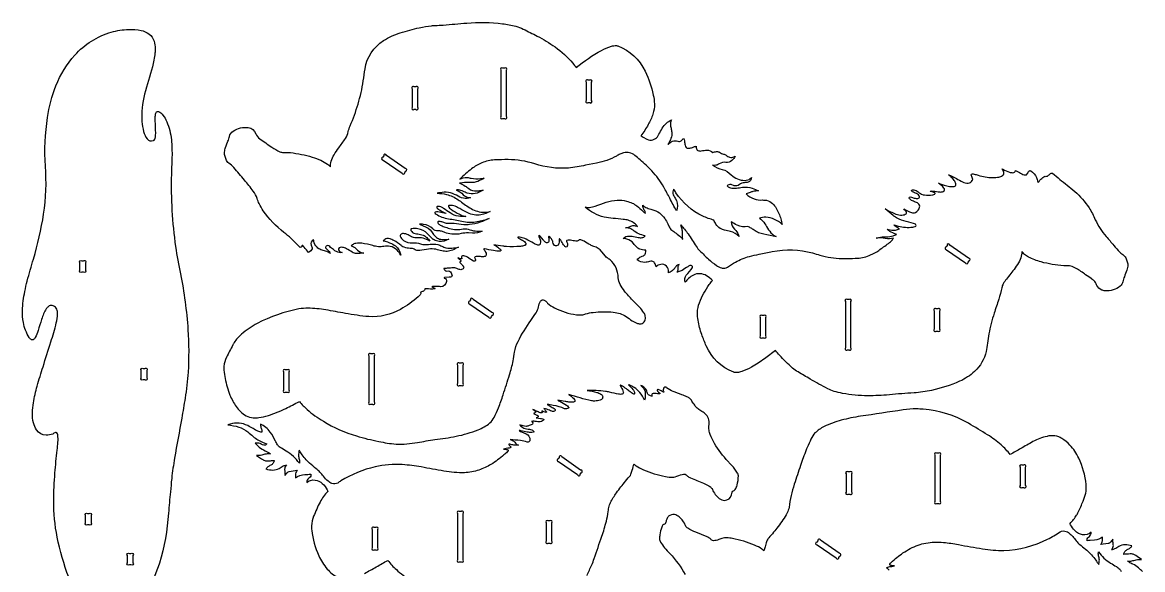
# Model space of a CAD drawing. Extents: x -766 to 1700, y -2202 to 332.
# Drawn here: x -766 to 1641, y -842 to 332 of the extents above; entities that cross this region are included whole.
import ezdxf

# ---------------------------------------------------------------- set-up
doc = ezdxf.new("R2010")
doc.units = 0
doc.header["$MEASUREMENT"] = 0
doc.layers.get('0').update_dxf_attribs({"linetype": 'CONTINUOUS'})

msp = doc.modelspace()

# ---------------------------------------------------------------- linework, layer by layer
for points in [[(-666.1, -858.9, -0.039625), (-691, -772.5, -0.049476), (-698.4, -695.1, -0.022444), (-695.8, -634.8, -0.00779), (-691, -585.8, 0.008034), (-689.4, -569, 0.042821), (-689.8, -553.2, 0.128874), (-691.5, -548.9, 0.269743), (-694.7, -547.9, 0.103055), (-697.9, -549.3, 0.013564), (-700.6, -551.3, -0.093815), (-714.8, -553.8, -0.235984), (-735.2, -542.5, -0.090643), (-742, -527.6, -0.071947), (-744.3, -505.8, -0.031646), (-742.1, -484.3, -0.029056), (-734, -448.2, -0.009413), (-721.4, -406.8, -0.004131), (-704.5, -353.7, 0.019777), (-693, -312.7, 0.045657), (-690.2, -293.6, 0.043946), (-690.7, -286, 0.09576), (-692.9, -280.8, 0.168259), (-702, -275.3, 0.217439), (-710, -277.5, 0.081522), (-714.5, -282.4, 0.052266), (-720.3, -293.4, 0.020404), (-724.4, -305.1, 0.005948), (-731.9, -329.2, -0.046261), (-738.1, -344.3, -0.133099), (-742.3, -348.9, -0.258398), (-746.6, -348.8, -0.109508), (-751.1, -344.3, -0.093284), (-763.6, -311.8, -0.054545), (-765.7, -286.2, -0.040254), (-760.5, -245.2, -0.014195), (-755.4, -222.8, -0.008575), (-742, -175.7, 0.031501), (-720.1, -78.9, 0.058313), (-716.4, 23.7, -0.053062), (-711.8, 128.2, -0.054235), (-693.6, 196.4, -0.088599), (-653.1, 262.4, -0.139104), (-574.8, 311.5, -0.05795), (-537.7, 317.5, -0.056104), (-510.6, 315.4, -0.101363), (-493.8, 307.9, -0.159217), (-482.9, 292.2, -0.079945), (-480.6, 276.1, -0.028165), (-481, 266.4, -0.037801), (-486.4, 237.3, -0.003663), (-503.1, 178.4, 0.082299), (-508.9, 119.4, 0.04191), (-505.4, 98, 0.098123), (-497.8, 82.5, 0.316092), (-484.4, 78.6, 0.201062), (-481.4, 81.6, 0.080538), (-479.8, 88, 0.037715), (-479.5, 99.5, -0.009499), (-480.5, 127.9, -0.054076), (-479.3, 137.5, -0.103436), (-477.6, 140.6, -0.289983), (-473.5, 141.3, -0.046971), (-470.5, 139.9, -0.071236), (-463.8, 133.3, -0.068005), (-455.6, 119.3, -0.075388), (-445.8, 80.4, -0.033942), (-444.5, 42.9), (-445.7, 6.6, 0.04212), (-436.8, -148.9, 0.016166), (-426.1, -207.5, -0.031201), (-410.1, -327.3, -0.032379), (-409.9, -418.4, -0.022818), (-416.3, -474.3, -0.00812), (-423.5, -516.9, 0.001249), (-438.9, -603, 0.01376), (-445.1, -646.6, 0.005182), (-447.8, -675.7, 0.005052), (-452, -721.1, -0.060313), (-471.5, -828.6, -0.046615), (-496.3, -887.6, -0.05196)], [(447.2, -855.3, 0.003123), (457.2, -832.4, 0.020133), (462.5, -818.5, -0.002128), (479, -770.9, 0.018421), (488.6, -738.6, 0.019185), (492.8, -718, -0.018648), (494.6, -706.5, -0.051371), (496.5, -700.8, -0.037378), (508.3, -680.5, -0.023851), (527.3, -655.6, -0.009852), (538.7, -642.3, 0.073375), (541.3, -637.8, 0.034553), (544.3, -628.7, -0.026228), (548.4, -615.4, 0.132925), (550.3, -618.1, 0.039108), (552.4, -619.7, 0.049597), (568.1, -627.9, 0.051375), (615.7, -642.5, 0.048939), (631.2, -643.9, 0.06389), (636.5, -643, -0.039626), (651.7, -637.9, -0.090769), (657.6, -637.6, -0.211409), (662.1, -640.8, 0.098458), (662.7, -641.6, 0.061397), (669.6, -645.6, -0.003069), (697, -656.8, -0.025073), (709.1, -662.9, -0.069579), (714.7, -667.2, -0.103534), (716.3, -670.2, 0.1284), (731.2, -689.7, 0.159147), (742.7, -693.7, 0.344923), (757.4, -681.8, -0.024996), (759.1, -675.8, -0.199538), (761.4, -673.1, 0.163075), (764.2, -671.7, 0.061953), (765.5, -670.2, 0.069824), (769.3, -661.4, 0.082306), (772.2, -640.9, 0.047559), (771.6, -637.5, 0.061785), (770.6, -635.3, 0.051087), (758.2, -618.9), (746.1, -606, -0.054219), (717.9, -566, -0.048917), (710.2, -547.7, -0.061294), (708.7, -537.8, -0.032725), (709.2, -531.2, 0.095818), (707.8, -517.8, 0.144382), (700.7, -507.7, 0.050689), (691.6, -501.6, -0.03778), (683.7, -495.9, -0.063981), (678.4, -489.7, 0.002457), (672.5, -480.4, 0.059957), (667.5, -474.5, 0.071196), (661.8, -471.2, 0.015598), (650.5, -467.1, 0.003317), (632.2, -459.9, -0.068247), (617.8, -451.8, 0.140986), (615.7, -450.4, 0.219461), (614, -450.8, 0.314452), (611, -458.4, 0.083699), (611.9, -460.4, -0.27234), (611.9, -461, -0.256875), (611.6, -461.1, -0.056413), (606.3, -458.6, 0.020485), (601.4, -456.3, 0.057873), (599, -455.8, 0.28392), (597.8, -457.8, 0.157772), (599, -460, 0.028303), (602.5, -463, -0.088738), (603.8, -464.5, -0.374939), (603.6, -465, -0.108576), (600.7, -465.2, 0.027385), (591.1, -464.3, 0.092985), (587.1, -465.1, 0.359122), (586, -467.5, 0.017581), (586.8, -470.3, -0.023954), (580.9, -468.1, -0.127415), (577.6, -465.6, -0.122742), (576.6, -462.2, 0.109031), (574.6, -456.9, 0.110401), (567.3, -449.1, 0.093667), (562.4, -447.1, -0.066918), (568.8, -453.6, -0.126769), (572.1, -462.2, -0.043127), (571.9, -474.4, -0.060651), (570.9, -478.6, 0.038289), (560.6, -462.1, 0.098612), (548.4, -451.5, 0.008085), (537.7, -446, 0.067276), (536.1, -445.7, -0.041285), (545.7, -455.7, -0.092868), (548.8, -461.7, -0.055335), (549.3, -464.6, -0.57281), (547.5, -465.6, -0.076759), (542.8, -462.9, 0.013057), (536.1, -458.1, 0.004919), (527, -450.8, 0.063904), (520.1, -447, 0.061873), (518.7, -446.7, 0.463224), (518.4, -447, 0.054751), (520.3, -450.6, -0.058513), (525.1, -461.7, -0.433034), (522.9, -465.7, -0.097951), (515, -465.8, -0.011897), (495.4, -461.5, 0.019995), (486.5, -459.8, 0.040895), (447.4, -458, -0.033647), (468.5, -461.8, -0.080578), (476.8, -465.5, -0.214232), (480.8, -471.8, -0.281608), (478, -477.3, -0.115371), (472.6, -479.5, -0.056117), (461.3, -480.4, -0.03448), (456.9, -479.9, -0.022702), (432.4, -473.9, -0.001426), (408.2, -466.7, -0.035181), (416, -472.7, -0.035614), (419.7, -476.5, -0.145757), (421.1, -479.9, -0.267594), (419.8, -482, -0.104965), (415.8, -482.9, -0.050353), (407.7, -482.6, -0.018117), (399.9, -481.5, -0.009881), (384.5, -478.3, 0.042433), (388.4, -481, -0.008818), (403.1, -489.6, -0.061206), (406.9, -492.8, -0.089853), (407.8, -494.2, -0.274847), (407.2, -495.6, -0.1213), (403.2, -496.9), (398.9, -497.1, 0.069345), (374.6, -489.8, -0.006492), (361.5, -487.6, 0.030718), (365.5, -490.2, -0.002346), (374.7, -495.3, -0.084085), (378.4, -498.4, -0.466609), (377, -502.5, -0.15354), (373.6, -502.8, -0.054313), (371.7, -502.3, -0.00554), (360.8, -498, 0.085365), (354.5, -496.8, -0.018522), (358.8, -501.9, -0.051229), (359.9, -503.9, -0.481999), (359.4, -504.8, -0.09259), (354.4, -503.7, 0.011901), (349.7, -501.8, -0.112707), (350.6, -504.6, -0.423502), (349.1, -506, -0.088119), (346.3, -505.5, -0.028039), (338.5, -502.3, 0.010223), (330.8, -498.9, -0.092817), (336.5, -502.7, -0.381737), (336.5, -505.3, -0.118381), (332.1, -507.3), (338.2, -509.8, -0.093922), (341.9, -512.2, -0.459724), (341.7, -514.8, -0.101881), (338, -516.8), (347, -517.7, -0.030209), (352.2, -518.7, -0.160547), (354.1, -519.9, -0.309309), (353.8, -521.2, -0.216388), (343.8, -525.1, -0.009221), (333.3, -523.7, 0.065613), (328, -524.1, -0.108762), (330.9, -527, -0.200371), (331, -528.9, -0.133326), (329.1, -530.7, -0.057301), (325.1, -532.3, 0.016793), (320.1, -534.3, -0.092747), (316.1, -534.8, -0.049995), (309.7, -533.7, -0.004888), (302.8, -531.6, 0.106088), (306.6, -535.5, 0.094239), (317.2, -540.5, 0.050529), (323.7, -541, -0.07361), (328.3, -542, -0.082687), (331.3, -544.2, -0.010582), (333.8, -546.9, -0.077741), (328.6, -547.9, -0.044413), (318.7, -547.2, -0.023398), (304.9, -544.3, 0.014977), (301.4, -543.5, 0.115078), (301.8, -544.2, 0.073282), (306.5, -546.8), (316.5, -550.9, -0.301534), (324.5, -564, -0.321555), (320.8, -568.8, -0.075535), (318.4, -569.1, 0.094365), (304.2, -565.1, -0.01165), (282, -563.1, -0.088339), (290.1, -566.8, -0.08287), (293.7, -571, 0.14825), (299.6, -575.1, -0.069564), (290.2, -574.9, -0.006891), (281.4, -573.4, 0.05626), (279.2, -573.4, 0.403106), (279, -574, 0.08615), (281.5, -576.8, -0.008061), (284.4, -579.2, -0.102579), (283.8, -579.9, -0.100159), (279.9, -581.4, -0.020424), (273.7, -582.5, 0.024961), (267.6, -583.6, -0.032071), (275.8, -584.6, -0.179441), (277.6, -585.7, -0.231994), (277.7, -587, -0.097619), (275.8, -589.9, -0.027104), (268.6, -596.2, -0.04281), (240.8, -616.6, -0.048742), (214.8, -628.7, -0.072726), (183.9, -634.3, -0.034422), (161.8, -633.7, -0.018612), (139.8, -630.9, -0.002502), (91, -622.1, 0.024851), (50.3, -617, 0.073594), (-8, -621.9, 0.084372), (-81.8, -652.1, 0.004801), (-88.2, -656.5, -0.232535), (-100.7, -657.7, -0.087501), (-109, -652.7, -0.05935), (-119, -642, 0.061373), (-135, -625.8, -0.019107), (-149.1, -613.8, -0.05374), (-166.4, -593.5, -0.011316), (-171.3, -586.1, 0.047441), (-172.6, -597.2, 0.088427), (-171, -605, -0.091534), (-170.3, -609.4, -0.04067), (-170.8, -613.9, 0.108707), (-199.4, -587.9, -0.009552), (-212.3, -580, -0.094448), (-217.7, -574.3, -0.034766), (-222.2, -566.3, 0.040478), (-233.2, -547.3, 0.132366), (-254.5, -530, 0.103916), (-253.9, -535.4, -0.041564), (-251.7, -542.5, -0.065095), (-251.4, -547.3, -0.092185), (-259.9, -545.3, -0.032118), (-270.2, -539.7, 0.00364), (-281.7, -533.3, 0.19715), (-319.4, -530, 0.025181), (-324.6, -531.9, -0.057412), (-300.7, -536.4, -0.0904), (-281.5, -546.9, -0.004543), (-270, -556.5, 0.070352), (-248.7, -569.5, 0.007983), (-240.8, -572.7, -0.281215), (-247.2, -575.4, -0.073444), (-252.6, -573, 0.13587), (-262.9, -570.7, 0.044658), (-265.4, -571.1, 0.013845), (-256.9, -579.4, 0.083432), (-244.5, -587.1, -0.064705), (-232.8, -594, 0.090431), (-242.3, -594.3, 0.012523), (-251.6, -596.6, -0.097621), (-263.2, -597.2), (-252, -604.7, 0.024314), (-247, -607.7, 0.122403), (-239.8, -609.2, 0.033679), (-235.7, -608.9, -0.017236), (-224.9, -608.1, -0.118203), (-227.2, -614.1, -0.100563), (-232.3, -618.3, 0.039391), (-238.6, -621.9, 0.099717), (-242.5, -626.3, 0.06507), (-227.8, -628.7, 0.130382), (-214.4, -625.1, -0.026502), (-205.4, -619.9, -0.069949), (-198.4, -617.7, 0.247945), (-202.3, -631.1, -0.076717), (-201.8, -640.6), (-197, -634.6, -0.174205), (-192.4, -631.7, 0.001666), (-175.5, -629.2, 0.06913), (-178.4, -634.2, 0.116379), (-179.1, -639.5, -0.087092), (-179.4, -645.2, -0.151257), (-158.8, -638.5, 0.037202), (-146.4, -637.3, -0.100509), (-146.4, -641.5, -0.182452), (-149.5, -645.3, 0.190168), (-154.6, -652.7, 0.045906), (-155.1, -655.7, -0.235485), (-137, -650.2, -0.152145), (-121.5, -657.6, -0.075171), (-110.9, -671.1, -0.092613), (-109.7, -674.5), (-109.7, -674.6, 0.069677), (-126.4, -697.3, 0.019676), (-140.1, -728, 0.070481), (-144.6, -748.3, 0.050387), (-144.2, -758.2, 0.074492), (-129.3, -812.5, 0.070878), (-111, -841.2, 0.092873), (-87.8, -859.3, 0.137871)], [(1640.5, -846.8, 0.015461), (1632, -838.5, 0.086539), (1619.6, -830.8, -0.028526), (1611.4, -826.5, -0.030209), (1607.9, -823.9, 0.092197), (1617.3, -823.6, 0.01218), (1626.6, -821.3, -0.097495), (1638.2, -820.7, 0.001857), (1625.9, -812.4, 0.046288), (1620.3, -809.4, 0.101322), (1613.5, -808.7, -0.014131), (1600, -809.8, -0.118678), (1602.3, -803.8, -0.100279), (1607.4, -799.6, 0.039328), (1613.7, -796, 0.099792), (1617.6, -791.6, 0.064308), (1602.9, -789.2, 0.130332), (1589.5, -792.8, -0.026602), (1580.5, -798, -0.069849), (1573.5, -800.2, 0.117284), (1577.5, -792.8, 0.090338), (1577.6, -789.2, -0.016769), (1576.7, -780.7, -0.047039), (1576.9, -777.3, -0.015675), (1571.1, -784.4, -0.1102), (1568.9, -785.7, -0.053577), (1566.4, -786.3), (1550.5, -788.7, 0.082179), (1553.7, -783.1, 0.062557), (1554.2, -780.8, -0.008969), (1554.1, -774.7, -0.054732), (1554.5, -772.7, -0.12917), (1537.4, -779.2), (1527.6, -779.8, 0.021914), (1521.4, -780.6, -0.100065), (1521.4, -776.5, -0.182452), (1524.6, -772.6, 0.19003), (1529.7, -765.2, 0.046813), (1530.2, -762.2, -0.237978), (1511.7, -767.6, -0.166502), (1495, -758.7, -0.073905), (1485.5, -746, -0.054212), (1484.7, -743.4, 0.051463), (1498.8, -725.4, 0.026157), (1502.2, -719.2, 0.007638), (1512.9, -695.4, 0.043464), (1518.5, -678.4, 0.080012), (1519.3, -659.6, 0.078296), (1503.3, -603.1, 0.075994), (1484.4, -574.9, 0.068794), (1466.8, -560.7, 0.024704), (1460.7, -557.6, 0.11813), (1443.4, -555.1, 0.040987), (1435.2, -556.3, 0.069537), (1405.1, -567.7, 0.006169), (1378.7, -582.5, -0.00256), (1355.9, -595.3, 0.052295), (1336.6, -574.7, 0.044481), (1307.5, -553.1, 0.001785), (1266.6, -528.2, 0.111885), (1169.4, -498.2, 0.011711), (1154.8, -497.3, 0.043791), (1126.1, -499.4, -0.003276), (1034.6, -513.1, 0.024858), (993.3, -521.7, 0.045505), (956.3, -535.4, 0.075531), (936.8, -549, 0.094154), (928.1, -562, -0.008116), (920, -580.1, 0.011687), (917.8, -585.5, 0.00948), (905.8, -618.8, 0.002309), (892.2, -659.1, 0.045787), (881, -708.6, -0.080558), (876.9, -720.6, -0.043492), (857.6, -750, -0.018181), (837.4, -774.4, 0.082354), (833.6, -780.5, 0.032193), (832.1, -784.6), (829.6, -793.6, -0.017846), (826.7, -802.4, 0.122059), (822.8, -798.2, 0.047003), (807.1, -790, 0.05184), (759.4, -775.5, 0.024132), (747.7, -773.9, 0.091596), (736.8, -775.4), (730.5, -778, -0.08103), (718.7, -780.4, -0.281821), (712.8, -776.8, 0.129242), (711.8, -775.8, 0.042808), (705.1, -772.2), (680.8, -762.2, -0.035215), (663.8, -753.7, -0.146743), (658.7, -747.8, 0.118867), (645.1, -729.2, 0.128135), (634.8, -724.4, 0.212013), (622.4, -727.9, 0.123237), (618.4, -733.9, 0.046527), (616.5, -740.6, -0.129969), (614.7, -744.1, -0.131248), (612.1, -745.3, 0.130904), (610.3, -746.6, 0.06719), (607.6, -751.3, 0.078604), (603.5, -767.6, 0.034124), (602.7, -776.1, 0.135787), (604.9, -783.2, 0.051254), (613.7, -795.4, 0.012537), (625.3, -808, -0.062914), (657.8, -853.1, -0.058332)], [(1095.9, -843.6, 0.037765), (1094.8, -842.2, 0.028005), (1090.6, -838.7, -0.167583), (1093.2, -837.1, -0.047541), (1101.6, -835.4, 0.022938), (1107.5, -834.3, 0.017623), (1101.5, -833.8, -0.082963), (1098.1, -832.8, -0.375123), (1097.4, -830.9, -0.109531), (1100.5, -826.8, -0.029916), (1125.8, -806.7, -0.060379), (1158.2, -789.9, -0.080931), (1192.8, -783.6, -0.03048), (1212.9, -784.1, -0.023545), (1244.9, -788.6, 0.007784), (1296.7, -797.8, 0.041509), (1342.6, -801.2, 0.106732), (1436.4, -777.1, 0.038597), (1463.3, -761.3, -0.244193), (1476.6, -760.6, -0.089588), (1485, -766, -0.049583), (1492.1, -773.4, 0.058457), (1508.3, -790.7, -0.006957), (1520.7, -800.9, -0.059824), (1539.8, -822.1, -0.014017), (1546.4, -831.8, 0.034572), (1547.6, -822.1, 0.102753), (1546.1, -812.9, -0.092281), (1545.4, -808.5, -0.039818), (1545.8, -804, 0.102024), (1571.9, -828.5, 0.011403), (1584.2, -835.8, -0.077149), (1591.3, -841.6, -0.056901), (1594.5, -846.5, 0.017157)], [(-30.6, -850.5, 0.005913), (-5.7, -836.6, -0.003181), (19.2, -822.6, 0.049484), (37.5, -842.4, 0.044019), (67.6, -864.8, 0.002318)]]:
    msp.add_lwpolyline(points, format="xyb")
for points in [[(510.3, 45.4, -0.077275), (467.7, 30.4), (444, 25.8, -0.037211), (407.1, 19.7, -0.100791), (334.8, 28.9, 0.073926), (277.8, 37.8, 0.014815), (248.4, 37.2, 0.08555), (221.4, 30.8, 0.065025), (199.2, 18, 0.022769), (186.2, 7.2, 0.003792), (173.7, -4.3, -0.153813), (189.4, -0.5, -0.028229), (198.6, -2.3, 0.071232), (218.6, -2.9, 0.020928), (226.5, -1.8, -0.040647), (212.9, -8.8, -0.109795), (196.8, -11.4, 0.04221), (179.3, -12, 0.020819), (173.5, -13, -0.007199), (185.1, -18.8, -0.046741), (193.2, -24.4, 0.182794), (210.3, -29.4, 0.035893), (218.6, -28.4, -0.010618), (224.1, -27.6, -0.094366), (206.6, -35.2, -0.134216), (189.7, -33.9, -0.0481), (181.6, -30.3, 0.081373), (170.9, -27.2, 0.071339), (165.8, -27.5, -0.12239), (181.3, -37.7, 0.161252), (193, -43.5, 0.02722), (197.1, -44, -0.114236), (181.8, -44.9, -0.083936), (166.5, -38.7, 0.174209), (131.1, -33.2, 0.014918), (125.5, -34.4, -0.044532), (145.4, -36.9, -0.088665), (170.3, -48.2, -0.022846), (180.1, -55.3, 0.054683), (204.6, -70.5, 0.146721), (233.7, -74.7, 0.029606), (239.2, -73.5, -0.064796), (219.3, -80.6, -0.167337), (190.8, -76.4, -0.005485), (174.2, -67.4, 0.024123), (163.8, -62.4, 0.033176), (158.3, -60.7, 0.089013), (151.1, -60.6, 0.170089), (149.4, -61.5, 0.22192), (149.3, -62.3, 0.137399), (151.9, -66.2, 0.055243), (168.2, -76.9, 0.041568), (182, -83.1, 0.022846), (186.8, -84.5, -0.037139), (171.2, -83.6, -0.110021), (153, -76.5, -0.005212), (139, -66.9, 0.048123), (132.8, -63.4, 0.114774), (128, -62.7, 0.03862), (125.4, -63.1, 0.313509), (124.3, -64.6, 0.171431), (124.6, -65.3, 0.089671), (131.5, -70.9, 0.010374), (143.6, -77, -0.081593), (144.4, -77.5, -0.035593), (140.4, -77, 0.01952), (126.4, -74.4, 0.070539), (121.2, -74.6, 0.451869), (120.4, -76.8, 0.097076), (121, -77.7, 0.058781), (125.6, -81, 0.081463), (152.9, -89.8, -0.022248), (182.1, -95, 0.093939), (211.4, -95.2, 0.024569), (224.2, -92.3, 0.010847), (236.7, -88.4, -0.020157), (217.6, -96.7, -0.066469), (194.8, -101.6, -0.065792), (182.2, -101.9, 0.003042), (161.8, -99.4, 0.042274), (147.8, -99.3, -0.059957), (143.2, -98.6, -0.015693), (135.3, -95.9, 0.11635), (128.4, -95, 0.453904), (126.6, -97.5, 0.163726), (131.8, -102.6, 0.04224), (140, -106.2, 0.007247), (151.8, -110.1, 0.130182), (180.9, -110.8, -0.122056), (192, -111.8, 0.098808), (221.9, -115.8, -0.125399), (201.1, -120), (192.3, -119.5, 0.060326), (176.5, -121.1, -0.062485), (156.4, -122.3, -0.087563), (141.9, -118.4, 0.017569), (134.8, -115.9, 0.074366), (126.3, -115, -0.20073), (116, -111, 0.199223), (95.9, -101.1, 0.024896), (87.3, -100.9), (101.5, -107.2, -0.17639), (115.8, -120.7, 0.083701), (123.5, -129.2, 0.115067), (132.9, -133.2, 0.07122), (144.8, -133.7, 0.016131), (150.5, -133.1, -0.138566), (129.3, -137.9, -0.11634), (118.6, -134.5, -0.033733), (116.9, -133.3, -0.036095), (104.5, -121.2, 0.161002), (83.8, -110.6, 0.088956), (70.7, -110.5, 0.112838), (68.5, -111.6, 0.147491), (68.9, -114.1, 0.23616), (77.7, -120.8, 0.023665), (84, -121.6, -0.043302), (95, -124.4, -0.097684), (102.7, -129.3, -0.049839), (109.5, -137.2, 0.054867), (94.8, -130.9, 0.108319), (81.7, -130.2, -0.140495), (72.5, -128.8, -0.008789), (62.9, -123.7, 0.096641), (52.6, -120.9, 0.218382), (46.3, -123.6, 0.249625), (46, -126.5, 0.156745), (53.2, -135.7, 0.184598), (71.9, -140.7, -0.120437), (89.4, -143.1, 0.077319), (99.4, -144.4, 0.014914), (113.8, -143.5, -0.112337), (130.9, -146, -0.009591), (139.7, -149.9, 0.115371), (156.9, -152.2, 0.044111), (170.8, -149.8, -0.032921), (158.3, -156.3, -0.076833), (146.5, -159.1, -0.070617), (135.1, -157.9, 0.004981), (122.4, -154.7, 0.087094), (106.8, -154.1, 0.010336), (87.7, -157.4, -0.089414), (81.2, -157.1, -0.093193), (77.9, -155.5, 0.145169), (70.3, -152.8, -0.019485), (63.8, -152.5, -0.055719), (51.6, -149.3, -0.092853), (47.8, -146.8, 0.075394), (31.8, -135.7, 0.034624), (23.9, -132.2, 0.104031), (17.4, -131.4, 0.128661), (13, -133.3, -0.006483), (9.1, -136.2, -0.050938), (27.2, -142.4, -0.075697), (37.8, -149.7, -0.095698), (44, -158.6, -0.044226), (47, -167.6, 0.062785), (39.4, -156.6, 0.162096), (23.9, -148.6, 0.082225), (10.8, -148.4, -0.048465), (-1.1, -149.1, -0.055974), (-13.2, -146.8, 0.047965), (-36.5, -141.8, 0.063583), (-49.4, -142.1, 0.102623), (-57.3, -145.2, 0.044404), (-59.4, -147, -0.129064), (-49.9, -152.5, -0.004692), (-45.9, -156.7, 0.150716), (-32.6, -162.7, -0.037771), (-47.6, -163.8, -0.131228), (-57.1, -161, 0.045153), (-69.8, -153.4, 0.046271), (-78.1, -150.5, 0.121482), (-83.5, -150.5, 0.561306), (-85.4, -157.8, 0.081253), (-82.9, -159.8, 0.031173), (-78.6, -161.9, -0.164332), (-91.1, -159.7, -0.051963), (-97.8, -155.4, -0.026721), (-105.7, -148.9, 0.141452), (-110.1, -146.7, 0.222824), (-113.4, -148.3, 0.170388), (-114.5, -150.3, 0.213865), (-113.8, -152.2, 0.041939), (-111.1, -154.8, -0.045973), (-105.6, -161.3, -0.030051), (-104, -164, 0.085568), (-114.4, -158.7, 0.0105), (-124.5, -155.6, -0.123432), (-132.8, -150.3, -0.173002), (-139.7, -137.2, 0.019325), (-140.1, -134.2, 0.281839), (-140.7, -134.3, 0.405111), (-145.4, -145.9, -0.036902), (-143.8, -149.4, -0.104585), (-143.4, -153.4, -0.18404), (-146.5, -158.2, -0.03475), (-151, -161.3, 0.003764), (-160.4, -150.2, 0.014501), (-163.7, -146.7, 0.596695), (-165.3, -147.2, -0.128211), (-166.7, -150.2, 0.054321), (-168.8, -150.5, -0.101634), (-170.2, -149.5, -0.025411), (-173.9, -146, 0.041596), (-203.9, -118.4, -0.073389), (-248.3, -72.1, -0.040639), (-257.2, -56.6, -0.024731), (-261.4, -45.8, 0.062623), (-269.9, -30, 0.02328), (-288.9, -5.9, -0.005827), (-311.4, 20.7, 0.08364), (-322.2, 30.1, -0.157935), (-328, 37.9, 0.038349), (-331.1, 46.5, -0.096081), (-331.8, 51.5, -0.073742), (-329.9, 61.5), (-324.1, 77.4, 0.018659), (-321.2, 87.8, -0.162701), (-312.8, 99, -0.189484), (-280.6, 106.8, -0.261299), (-264.3, 93.5, 0.148558), (-255.9, 82.6, -0.00352), (-230.1, 64.5, 0.046817), (-212.7, 54.9, 0.088085), (-205.1, 53.1, -0.042163), (-189.9, 53, -0.043741), (-143.4, 43.4, -0.024565), (-124.6, 36.5, -0.048788), (-110.2, 28.3, -0.059356), (-103.6, 22.2, -0.108501), (-102.4, 34.2, -0.060466), (-95.9, 48.5, -0.028692), (-86.3, 63, 0.009413), (-71.9, 83.2, 0.100813), (-65.9, 98, -0.035893), (-61.8, 110.4, 0.031511), (-44.8, 157.2, 0.037806), (-33.5, 206.7, -0.003205), (-29.8, 233, -0.216015), (9.9, 293.4, -0.069912), (46, 310, -0.021328), (86.9, 321, -0.023565), (113.3, 325.3, -0.013168), (121.3, 325.9, 0.00522), (138.2, 326.9, 0.003527), (188.7, 331.1, -0.053417), (265.5, 329.7, -0.025899), (294.1, 324.3, -0.055993), (310.2, 318.3, 0.001003), (340, 303.1, -0.031462), (378.6, 279.8, -0.060575), (416.4, 244.8, -0.010754), (424, 235.6, -0.046883), (478.2, 272.5, -0.04869), (499.4, 281.3, -0.081642), (510.2, 282.7, -0.063611), (513, 282.2, -0.198631), (571.9, 227.5, -0.058116), (589.5, 176.5, -0.035838), (591.9, 157.4, -0.089662), (588.6, 135.8, -0.045121), (578.5, 113.1, -0.036666), (562.8, 88.8, -0.023452), (567.6, 86.4), (575.8, 81.8, 0.222851), (588.8, 80.5, 0.14607), (598.2, 86.9, 0.054906), (601.7, 92.2, -0.012896), (608.8, 105.2, -0.13922), (628.5, 123.6, 0.158009), (626.6, 109.6, 0.009092), (628.5, 101.1, -0.050118), (629.3, 92.6, -0.097258), (626.3, 80.6, -0.051434), (620.5, 70.3, -0.089847), (631, 77.5, -0.183826), (642.1, 77.5, 0.243257), (649.6, 78.3, 0.081981), (654.5, 83.7, -0.071601), (656.5, 77.9, -0.007841), (657.7, 69.1, 0.156826), (660, 64, 0.125151), (662.2, 62.7, 0.111513), (668.3, 62.7, 0.051623), (675, 64.5, -0.00363), (681.5, 67, 0.106501), (682.7, 59.9, 0.164747), (685.3, 57.2, 0.150423), (692.2, 56.6, -0.041161), (704.9, 58.3, -0.200367), (717.1, 53.1, -0.054456), (725.4, 55, -0.131571), (732, 53.7, 0.027432), (736.2, 51.2, 0.053604), (740.5, 49.9, -0.084801), (745.8, 47.1, 0.083777), (753.5, 43, 0.174385), (762.2, 43.6, 0.042347), (765.3, 45.2, -0.089339), (758.1, 35.8, -0.210001), (745.3, 32, 0.161804), (731, 28.8, -0.093831), (723.8, 25.8, -0.090753), (716.8, 26, 0.09816), (737.7, 16.8, -0.144594), (756.9, 4.9, 0.181324), (786.1, -6.8, 0.170319), (797.9, -2.8, 0.052754), (800.3, -0.4, -0.34699), (793, -10.4, -0.049245), (784.9, -11.8, 0.025747), (779.6, -12.8, 0.13046), (774.7, -15.7, -0.248853), (763.1, -18.1), (756.5, -15.9, 0.302176), (748.2, -18.6, 0.155179), (758.4, -23.3, 0.065991), (767.9, -23.4, 0.003016), (781, -21.5, -0.117264), (802.1, -23.5, -0.039128), (815.3, -29.1, 0.029064), (803.6, -30.6, 0.036436), (797.3, -32.6, -0.008261), (789, -35.8, 0.08934), (805.8, -46.2, 0.101551), (823.8, -48.8, -0.036446), (832.4, -49.5, -0.14709), (845.7, -56.3, -0.071767), (853.6, -66.3, -0.069511), (863.3, -89.4, -0.024176), (866, -101.5, 0.181871), (831.1, -85.7, 0.107613), (817.5, -87.9, -0.093873), (826.8, -96.6, -0.029264), (834.8, -109.3, 0.074595), (845.2, -122.1, 0.069588), (853.4, -127.4, -0.013197), (827, -122.4, -0.024847), (815.8, -119.2, -0.079635), (805.9, -113.4, 0.043114), (799.4, -109.2, 0.024478), (792.5, -105.9, -0.173856), (769.6, -102.9, -0.039348), (757.1, -95.5, 0.210702), (763.9, -111.2, -0.10802), (772.8, -124.1, -0.030355), (773.8, -127.1, 0.121798), (755.3, -116.4, 0.015101), (742.6, -113.4, -0.06159), (733.3, -109.8, -0.122919), (724.1, -101, -0.053842), (719.6, -92.3, -0.02975), (696, -83.4, -0.139378), (638.2, -33.3, -0.01452), (633.2, -25.3, 0.242159), (632.5, -38, 0.052672), (636.3, -44.6, -0.204706), (640.8, -67, -0.029344), (639.5, -72.2, -0.01076), (625, -45.1, 0.005037), (612, -21.2, 0.061632), (586.2, 13.6, 0.031167), (561, 37.6, 0.004506), (550, 46.7, 0.22692), (525.7, 52.4, 0.063206), (517.7, 49.8, 0.010826)], [(262.1, 229.8), (262.1, 130.3, 1), (266.3, 126), (269.8, 126, 1), (274.1, 130.3), (274.1, 229.8, 1), (269.8, 234), (266.3, 234, 1)], [(71.4, 189.7), (71.4, 150.1, 1), (75.6, 145.9), (79.1, 145.9, 1), (83.4, 150.1), (83.4, 189.7, 1), (79.1, 193.9), (75.6, 193.9, 1)], [(445, 204), (445, 164.5, 1), (449.3, 160.3), (452.8, 160.3, 1), (457, 164.5), (457, 204, 1), (452.8, 208.3), (449.3, 208.3, 1)], [(9.4, 37), (49.8, 9, 1), (55.7, 10.1), (57.7, 12.9, 1), (56.6, 18.8), (16.3, 46.9, 1), (10.4, 45.8), (8.4, 42.9, 1)], [(765.9, -182.1, -0.060024), (796, -170, -0.026905), (817.1, -165.3, 0.006897), (845.1, -159.7, -0.11844), (931.6, -162.5, -0.007857), (947.3, -167.3, 0.061216), (994.6, -174.4, 0.012749), (1006.7, -174.5, 0.008183), (1028.1, -173.8, 0.089349), (1056.3, -166.8, 0.051451), (1073.8, -157, 0.005475), (1094.5, -142.1, 0.04622), (1103, -134.1, 0.026546), (1105.6, -130.7, -0.139855), (1087.9, -131.5, 0.096416), (1068.4, -130.6, -0.049389), (1080.8, -128.2, -0.020222), (1089.9, -128, 0.067289), (1104.5, -125.8, 0.014755), (1112.2, -123.2, 0.058169), (1110, -121.9, -0.039004), (1097.8, -116.2, -0.043862), (1091.6, -111.6, 0.065993), (1105.7, -113.9, 0.087476), (1114.2, -112.5, 0.025119), (1118.1, -110.8, -0.067805), (1109, -104.7, -0.031887), (1106.4, -102.1, 0.018933), (1115.6, -105, 0.088966), (1146.7, -107, 0.05601), (1151.9, -105.6, 0.243836), (1153.9, -103.4, 0.265565), (1152.7, -101, 0.077446), (1148.3, -99, -0.005665), (1127.9, -93.6, -0.069675), (1107.3, -84.3, -0.023655), (1104.4, -82.1, -0.004476), (1087.8, -67.9, 0.043569), (1110.6, -78.9, 0.087447), (1123.4, -81.2, 0.146581), (1132.7, -78.2, 0.170707), (1133.7, -76.5, 0.114467), (1133.6, -75.5, 0.107319), (1130.7, -71.4, -0.04766), (1127.3, -67.7, 0.066227), (1143.9, -75.7, 0.174071), (1152.9, -75.5, 0.214738), (1161.6, -64.5, 0.288221), (1158.6, -56.4, 0.073325), (1155, -54.2, -0.014117), (1146, -50.5, -0.085914), (1139.8, -46.1, -0.162588), (1138.6, -43.9, -0.318745), (1139.5, -42.6, -0.128668), (1143.9, -42.7, 0.008318), (1152.1, -45.2, 0.159993), (1159.5, -44.7, 0.2165), (1161.3, -42.6, 0.2165), (1160.8, -39.9, 0.132081), (1157.1, -36.2, 0.032329), (1148.1, -32.2, -0.154477), (1144.4, -29.2, -0.348708), (1144.8, -27.8, -0.119073), (1146.3, -27.2, -0.186777), (1156.4, -29.9, -0.02424), (1160.7, -33.4, 0.130276), (1171.8, -38, 0.086555), (1189.6, -37.7, 0.079177), (1193.9, -36.1, 0.209395), (1194.9, -34.8, 0.239368), (1194.3, -33.7, 0.058866), (1191.9, -32.4, 0.019507), (1185.5, -30.5, -0.098528), (1184.4, -30, -0.344696), (1184.5, -29.7, -0.099099), (1190.9, -29.6, 0.019901), (1204.8, -31.6, 0.117073), (1212.2, -30.6, 0.234639), (1215.1, -27, 0.197123), (1213.9, -23.2, 0.052399), (1210.4, -19.3, 0.007678), (1202.4, -12.7, 0.04953), (1226, -19.5, 0.071504), (1235.6, -19.9, 0.145696), (1238.9, -18.5, 0.235866), (1239.7, -15.6, 0.09077), (1237.1, -8.7, 0.066468), (1230.9, -1, 0.028314), (1223.5, 5.5, -0.020164), (1240.5, -2.7, 0.00905), (1254, -10.1, 0.140381), (1265.7, -12.6, 0.218804), (1274.7, -7.3, 0.068975), (1275.5, -5.6, 0.15262), (1275.6, -4.5, -0.004455), (1272.8, 3.3, -0.221828), (1273, 6.4, -0.196113), (1274.6, 7.1, -0.064343), (1278.4, 6.7, -0.026667), (1287.4, 4.3, 0.066542), (1318.2, -0.8, 0.058194), (1331.9, 0.5, 0.066773), (1339.4, 3.5, 0.053432), (1341.6, 5.2, 0.231168), (1342.8, 9.6, 0.102203), (1339.4, 16.7, -0.134893), (1339, 17.8), (1339.1, 17.9, -0.090673), (1340.6, 17.4, 0.059624), (1354.5, 10.9, 0.067075), (1361.8, 9.8, 0.123993), (1365.7, 11, 0.247417), (1367.2, 14.1, -0.229889), (1367.4, 14.5, -0.229889), (1367.7, 14.6, -0.072169), (1373.3, 11.6, 0.037548), (1383.6, 6.1, 0.069865), (1388.2, 4.9, 0.294519), (1392.9, 7.6, -0.04308), (1396.4, 13.4, -0.401215), (1400.5, 14, -0.145711), (1412.3, -0.8, -0.036201), (1415.4, -9.6, 0.159044), (1416.1, -10.8, 0.243184), (1416.4, -10.8, 0.068466), (1418.4, -8.8, -0.050308), (1425.9, -0.4, -0.146785), (1431.1, 2, 0.090196), (1434.9, 2.2, 0.075969), (1436.9, 3.1, 0.029519), (1442.7, 7.8, -0.17636), (1445.9, 9.1, -0.128248), (1447.3, 8.6, 0.015214), (1478.6, -17.1, -0.007968), (1494.7, -30.5, -0.064925), (1525.4, -65.5, -0.042601), (1539, -91.1, 0.082686), (1562.4, -127.2, -0.012009), (1578.4, -146.3, 0.024761), (1591.9, -160.8, 0.033993), (1600.2, -167.7, -0.154704), (1605.1, -174.9, 0.043632), (1608.2, -183.5, -0.080145), (1608.8, -187.9, -0.081761), (1606.5, -199.2, -0.001832), (1601.3, -213.5, 0.030208), (1598.3, -224.3, -0.139873), (1592.1, -233.8, -0.111014), (1577.3, -241.8, -0.105465), (1559.5, -243.8, -0.054794), (1552.8, -242.1, -0.174306), (1542.4, -232.3, 0.010466), (1539.2, -226, 0.083938), (1536.2, -222.2, 0.019196), (1531.3, -218.3, 0.002911), (1518.2, -209.3, 0.030588), (1497.8, -195.7, 0.052568), (1486.3, -190.7, 0.10082), (1480.4, -190.1, -0.042068), (1471, -190.3, -0.043879), (1422.5, -181.9, -0.046563), (1395.6, -171.6, -0.052273), (1386.8, -165.7, -0.0785), (1381.4, -159.1, -0.062835), (1380.6, -166.2, -0.062242), (1375.8, -179.9, -0.042795), (1366.7, -194.7, -0.010913), (1348, -218.7, 0.039162), (1341, -228.8, 0.086462), (1338.1, -237.2, -0.02138), (1331.4, -262.1, -0.003614), (1321.7, -291.8, 0.033184), (1310.3, -336.4, 0.013673), (1307.4, -356.4, -0.018991), (1304.5, -374, -0.153249), (1279.8, -416.8, -0.086144), (1247.5, -438.1, -0.048038), (1187.2, -457.7, -0.039046), (1149.6, -462.9, 0.008145), (1096.5, -467.1, -0.020962), (1050, -469.1, -0.042897), (996.2, -464, -0.018722), (977.7, -459.8, -0.048142), (964.5, -454.2, -0.019077), (926.5, -433.3, 0.001032), (900.5, -418.1, -0.043197), (888.8, -409.6, -0.030113), (860.6, -382, -0.012571), (852.1, -372, -0.002815), (828, -389.9, -0.021314), (800.6, -407.5, -0.047162), (779.4, -417.3, -0.050786), (769.7, -419.4, -0.052064), (764.7, -419.2, -0.046848), (762.2, -418.5, -0.198745), (703.1, -361.9, -0.010922), (693.6, -337.7, -0.041752), (685.6, -307, -0.038533), (684.3, -290.6, -0.085414), (688.7, -269.4, -0.063073), (709.8, -230.3, -0.013881), (716.5, -221.5, 0.07033), (703.9, -211.4, 0.106415), (690.1, -207.1, 0.137204), (675.5, -210.2, 0.070326), (665.4, -217.2, 0.03528), (658.1, -225, -0.214482), (657.9, -215.1, -0.056294), (660.3, -210.5, -0.029293), (663.6, -206.3), (671.1, -197.9, 0.095739), (673.7, -193.7, 0.361508), (672.2, -190.3, 0.062296), (669.7, -189.3, 0.097329), (663.6, -192, -0.015363), (651.4, -199.9, -0.055436), (643.1, -203.4, -0.027), (640.3, -204, 0.229076), (642.7, -196.6, -0.20886), (645.3, -187.4, 0.204583), (637.8, -191.6, -0.01701), (634, -197.1, -0.107431), (625.4, -203.8, -0.022426), (621.8, -205.5, 0.218715), (619.9, -193.9, 0.242778), (608.4, -186.9, 0.171232), (597.9, -190.4, 0.034254), (595.3, -192.6, 0.081289), (592.2, -183.9, 0.25792), (586.5, -180.3, 0.078083), (581.3, -180.9, -0.053326), (571.3, -182.7, -0.16523), (555.1, -177.6, -0.175657), (562.7, -170.5, 0.005145), (568.1, -168.5, 0.236793), (572.6, -163.2, 0.068717), (573.2, -156.7, -0.102193), (560.2, -154.3, -0.091661), (553.4, -149.6, -0.024354), (547.1, -142.2, 0.156728), (532.5, -132.7, 0.053509), (524.6, -131.2, -0.192673), (538, -126.3, -0.043553), (543.9, -126.7, -0.010002), (557.2, -129.3, 0.086102), (565.4, -129.7, 0.218087), (571.7, -125.5, -0.046167), (558.2, -121.6, -0.090848), (545.9, -113.6, 0.149532), (535.6, -109.1, 0.026028), (529.8, -108.7, 0.07783), (541, -105, -0.161023), (550.7, -104, -0.037766), (555.2, -105.4, 0.165958), (535.7, -92.4, 0.039609), (525.1, -90.4, 0.008312), (503.1, -88.5, -0.030816), (484, -85.6, -0.124774), (443, -64, 0.102599), (452.4, -64.7, 0.05696), (464.9, -61.8, -0.005446), (488.1, -53.7, -0.063267), (512, -49.1, -0.07925), (532.1, -51.4, -0.027942), (543.9, -55.4, -0.072777), (554.2, -61.7, -0.014963), (567.2, -73.1, 0.011762), (572.4, -77.6, 0.165033), (570, -70.3, -0.068669), (567.1, -63.1, -0.044831), (566.7, -59.9, 0.102565), (576.1, -65.8, 0.031077), (586.5, -69.2, -0.08323), (602.7, -76.5, -0.090544), (614, -88.2, -0.04834), (620.8, -100.2), (623.6, -106.7, 0.111776), (629.1, -113.3, 0.01406), (638.3, -119.9, -0.0413), (648.8, -128.6, -0.027196), (652.6, -133, -0.080142), (652.3, -119.6, 0.081198), (651.3, -111.5, 0.019253), (648.4, -102.5, -0.036203), (664.2, -121.6, -0.018061), (681.6, -148.2, 0.066101), (689.7, -158, 0.010585), (707.9, -175.7, 0.032776), (725.1, -189.4, 0.067084), (735.7, -194.6, 0.097391), (743.3, -195.3, 0.105543), (748.6, -193.2, -0.019666)], [(93.5, -245.4, 0.082345), (90.4, -246.4, 0.086341), (89.6, -247.1, -0.03195), (90, -249.4, -0.15054), (88.5, -252.8, -0.059846), (84.5, -256.7, -0.050654), (46.7, -283.6, -0.142312), (-21.8, -299.2, -0.026048), (-72, -292.3, 0.005153), (-114.2, -284.7, 0.031575), (-152, -281.2, 0.046782), (-171.9, -282.7, 0.071025), (-261.1, -313.8, 0.057472), (-295.4, -337.2, 0.060882), (-310.8, -354.7, 0.028586), (-313.8, -360, -0.003012), (-327.4, -386.5, 0.097685), (-333.2, -406, 0.045518), (-332.9, -414.2, 0.005908), (-330.1, -432.2, 0.047138), (-319.9, -467.7, 0.055653), (-306.4, -492.5, 0.102248), (-285.3, -512.1, 0.115963), (-269.9, -516.4, 0.053288), (-258.1, -516, 0.043687), (-237.4, -511.4, 0.039482), (-200.2, -496.5, 0.006056), (-170.8, -481.5, 0.048261), (-154.2, -498.6, 0.043376), (-119.2, -523.8, 0.064583), (-47.9, -555.5, 0.027031), (-0.3, -567.2, 0.032606), (36.8, -573, 0.043967), (60.3, -572.5, 0.013078), (82.7, -569.4, -0.004053), (120.3, -563.3, 0.015326), (165.8, -556.1, 0.044972), (213.4, -542.1, 0.076826), (238.3, -527.6, 0.093593), (247.8, -515.6, 0.007772), (256.8, -495.2, 0.018314), (267, -467.1, 0.001774), (280.7, -423.9, 0.02484), (288.5, -394.2, 0.018656), (291.4, -375.5, -0.086151), (298.9, -352.4, -0.031181), (326.4, -307.3, -0.020224), (337.9, -291, 0.105478), (342.8, -278.2, -0.085597), (347.3, -266, -0.14193), (350.7, -263.1, -0.198388), (355.4, -263.8, -0.049809), (357.3, -265, -0.019512), (362.4, -270, 0.068605), (377.5, -280.4, 0.088386), (424.2, -295.1, 0.043529), (435.7, -295.4, 0.070038), (444.1, -293.4, -0.049937), (460.4, -290.1, -0.059276), (503.6, -289.8, -0.03501), (518.1, -292.6, -0.088536), (530.9, -298.9, 0.016445), (543.9, -308.1, 0.04828), (555.5, -313.7, 0.121653), (563.5, -314.5, 0.229564), (571, -308.5, 0.183065), (572.2, -298.3, 0.0741), (569.3, -291.1, 0.059793), (560.3, -279.3), (544.7, -263.7, -0.021301), (527.9, -244.8, -0.039028), (518.3, -230.3, -0.112701), (514, -215.7, 0.094458), (509.6, -194.2, 0.125859), (496.5, -177.3, 0.014312), (490.3, -173, -0.049645), (486.7, -169.5), (478.9, -159.8, 0.144458), (461.5, -148.5, -0.031789), (454.5, -145.3, -0.003191), (440.7, -137.3, 0.05546), (433.5, -134.2, 0.160501), (430.4, -134.5, 0.061987), (428.7, -135.9, -0.147627), (426.1, -136.9, -0.070873), (420.5, -136.7, 0.014596), (409.1, -135, 0.094941), (403.8, -135.6, 0.390917), (402.9, -137.5, 0.008493), (404.7, -140.6, -0.202589), (404.7, -147.8, -0.083427), (403.6, -149.4, -0.345496), (401, -149.5, -0.091209), (396.8, -145.1, -0.016832), (390.5, -135.1, 0.075832), (388.3, -132.4), (387.9, -132.3, 0.233552), (387.6, -132.4, 0.124737), (387.3, -133.3), (387.1, -139.7, -0.059935), (386, -144.4, -0.25689), (383, -146.7, -0.058485), (379.4, -147, -0.249686), (375.8, -144.5, -0.068745), (374, -139.4, 0.066175), (370.6, -132, 0.04358), (367, -128.2, 0.060807), (365.6, -127.3, 0.472878), (364.6, -128, 0.075649), (364.6, -128.9, -0.09495), (365, -137.9, -0.42237), (360.2, -140.8, -0.105338), (355.4, -137.4, -0.032003), (352.9, -134.7), (346.6, -126.7, 0.093521), (344.5, -124.8), (343.9, -124.6, 0.369649), (343.5, -124.8, 0.174259), (343.7, -127.1, -0.047028), (346.9, -136.8, -0.116147), (346.8, -142.4, -0.11153), (345.1, -145.3, -0.202069), (342.6, -146, -0.084558), (339.7, -145.3, -0.053131), (332.3, -141.7, 0.015004), (316.2, -132.8, 0.062945), (305.3, -129.2, 0.053592), (298.9, -128.8, 0.319479), (298.5, -129.2, 0.319479), (298.7, -129.6, 0.048027), (304.2, -132.8, -0.04057), (312.6, -138.2, -0.106961), (315.5, -141.8, -0.328241), (314.6, -145.5, -0.125666), (312.4, -146.7, -0.067799), (304.1, -148.5, -0.03762), (274, -148.9, -0.012315), (266.1, -148, -0.007331), (246.6, -145, -0.035142), (258, -152, -0.057449), (261.7, -155.7, -0.469217), (261.1, -158.3, -0.116414), (260.1, -158.6, -0.064152), (246.2, -157.6, -0.0102), (226.6, -153.5, 0.204969), (225.7, -153.7, 0.222352), (226.3, -155.8, -0.036978), (230.2, -163, -0.170886), (230.6, -167.3, -0.225008), (228, -169.8, -0.100037), (220.8, -170.6, 0.010378), (211.1, -170.1, 0.080012), (206.7, -170.7, 0.384132), (205.7, -172.5, 0.117039), (207.1, -175.4, -0.171824), (207.5, -178.6, -0.34074), (204.8, -180.2, -0.109843), (201.7, -179.3, -0.018226), (190.1, -171.7, 0.052653), (185, -169.3, 0.102638), (179.8, -168.9, 0.562249), (178.2, -173.8, -0.372339), (178.3, -175.3, -0.200858), (177.9, -175.4, -0.106497), (175.1, -174.8, 0.020512), (171.7, -173.5, 0.103659), (169.3, -172.7, 0.083411), (170.4, -173.9, -0.031762), (175, -177.7, -0.099193), (176.4, -179.8, -0.214829), (176.2, -180.6, -0.101441), (174.5, -181.5, 0.447802), (174.1, -182.7, 0.085706), (176.4, -185.5, -0.03302), (180.9, -190.5, -0.13302), (182.3, -194, -0.232017), (181.2, -196.5, -0.244308), (173.8, -198.4, -0.070196), (167.6, -196, 0.134645), (159, -194.3, -0.040828), (149, -195.5, 0.01867), (140.4, -195.8, 0.138724), (139.2, -196.2, 0.294696), (139.7, -196.9, -0.108199), (141.9, -199.4, 0.222845), (146.1, -201.3), (149.1, -201.1, -0.212445), (153.7, -203.3, -0.162122), (157.2, -211.5, -0.309854), (156.2, -213.6, -0.076555), (151.2, -214.6), (142, -215.2, 0.046575), (140.3, -215.6, 0.190092), (140.1, -215.9, 0.18074), (140.8, -216.6, -0.375641), (145.3, -223.6, -0.395659), (132.5, -235, 0.019802), (123.7, -234.8, 0.021501), (116.6, -234.6, 0.057296), (113.8, -235.1, 0.330216), (114.3, -235.6, 0.078164), (116.5, -236.7, 0.015068), (119.6, -238, -0.16683), (120.7, -239.1, -0.193703), (120.2, -239.5, -0.056802), (114.9, -240, 0.002703), (98.8, -239.8, -0.281705), (95.5, -244.6, -0.064439)], [(1219.6, -155.5), (1259.9, -183.5, 1), (1265.8, -182.5), (1267.8, -179.6, 1), (1266.8, -173.7), (1226.4, -145.7, 1), (1220.5, -146.7), (1218.5, -149.6, 1)], [(-630.3, -183.8), (-630.3, -199.4, -1), (-634.5, -203.6), (-638, -203.6, -1), (-642.3, -199.4), (-642.3, -183.8, -1), (-638, -179.6), (-634.5, -179.6, -1)], [(195.7, -272.2), (236, -300.2, 1), (241.9, -299.1), (244, -296.2, 1), (242.9, -290.3), (202.5, -262.3, 1), (196.6, -263.4), (194.6, -266.3, 1)], [(1002.1, -267), (1002.1, -366.5, 1), (1006.4, -370.7), (1009.9, -370.7, 1), (1014.1, -366.5), (1014.1, -267, 1), (1009.9, -262.7), (1006.4, -262.7, 1)], [(1192.8, -286.8), (1192.8, -326.3, 1), (1197.1, -330.6), (1200.6, -330.6, 1), (1204.8, -326.3), (1204.8, -286.8, 1), (1200.6, -282.6), (1197.1, -282.6, 1)], [(819.2, -301.2), (819.2, -340.7, 1), (823.4, -344.9), (826.9, -344.9, 1), (831.2, -340.7), (831.2, -301.2, 1), (826.9, -296.9), (823.4, -296.9, 1)], [(-21.7, -383.6), (-21.7, -483.1, 1), (-17.5, -487.4), (-14, -487.4, 1), (-9.7, -483.1), (-9.7, -383.6, 1), (-14, -379.4), (-17.5, -379.4, 1)], [(169, -403.5), (169, -443, 1), (173.2, -447.2), (176.7, -447.2, 1), (181, -443), (181, -403.5, 1), (176.7, -399.2), (173.2, -399.2, 1)], [(-498.3, -415), (-498.3, -430.6, -1), (-502.5, -434.8), (-506, -434.8, -1), (-510.3, -430.6), (-510.3, -415, -1), (-506, -410.8), (-502.5, -410.8, -1)], [(-204.7, -417.8), (-204.7, -457.4, 1), (-200.5, -461.6), (-196.9, -461.6, 1), (-192.7, -457.4), (-192.7, -417.8, 1), (-196.9, -413.6), (-200.5, -413.6, 1)], [(386.2, -610.5), (426.5, -638.5, 1), (432.4, -637.4), (434.4, -634.6, 1), (433.4, -628.6), (393, -600.6, 1), (387.1, -601.7), (385.1, -604.6, 1)], [(1194.3, -596.5), (1194.3, -696, 1), (1198.5, -700.2), (1202.1, -700.2, 1), (1206.3, -696), (1206.3, -596.5, 1), (1202.1, -592.2), (1198.5, -592.2, 1)], [(1377.3, -622.2), (1377.3, -661.7, 1), (1381.5, -666), (1385, -666, 1), (1389.3, -661.7), (1389.3, -622.2, 1), (1385, -618), (1381.5, -618, 1)], [(1003.6, -636.6), (1003.6, -676.1, 1), (1007.8, -680.4), (1011.4, -680.4, 1), (1015.6, -676.1), (1015.6, -636.6, 1), (1011.4, -632.3), (1007.8, -632.3, 1)], [(-618.3, -726.4), (-618.3, -741.9, -1), (-622.5, -746.2), (-626, -746.2, -1), (-630.3, -741.9), (-630.3, -726.4, -1), (-626, -722.2), (-622.5, -722.2, -1)], [(168.8, -721.9), (168.8, -821.4, 1), (173, -825.7), (176.5, -825.7, 1), (180.8, -821.4), (180.8, -721.9, 1), (176.5, -717.7), (173, -717.7, 1)], [(359.5, -741.8), (359.5, -781.3, 1), (363.7, -785.6), (367.2, -785.6, 1), (371.5, -781.3), (371.5, -741.8, 1), (367.2, -737.6), (363.7, -737.6, 1)], [(-14.2, -756.2), (-14.2, -795.7, 1), (-10, -799.9), (-6.4, -799.9, 1), (-2.2, -795.7), (-2.2, -756.2, 1), (-6.4, -751.9), (-10, -751.9, 1)], [(941.7, -789.3), (982, -817.3, 1), (987.9, -816.2), (989.9, -813.3, 1), (988.9, -807.4), (948.5, -779.4, 1), (942.6, -780.5), (940.6, -783.3, 1)], [(-528.3, -812.1), (-528.3, -827.7, -1), (-532.5, -831.9), (-536, -831.9, -1), (-540.3, -827.7), (-540.3, -812.1, -1), (-536, -807.9), (-532.5, -807.9, -1)]]:
    msp.add_lwpolyline(points, format="xyb", close=True)

doc.saveas('drawing.dxf')
